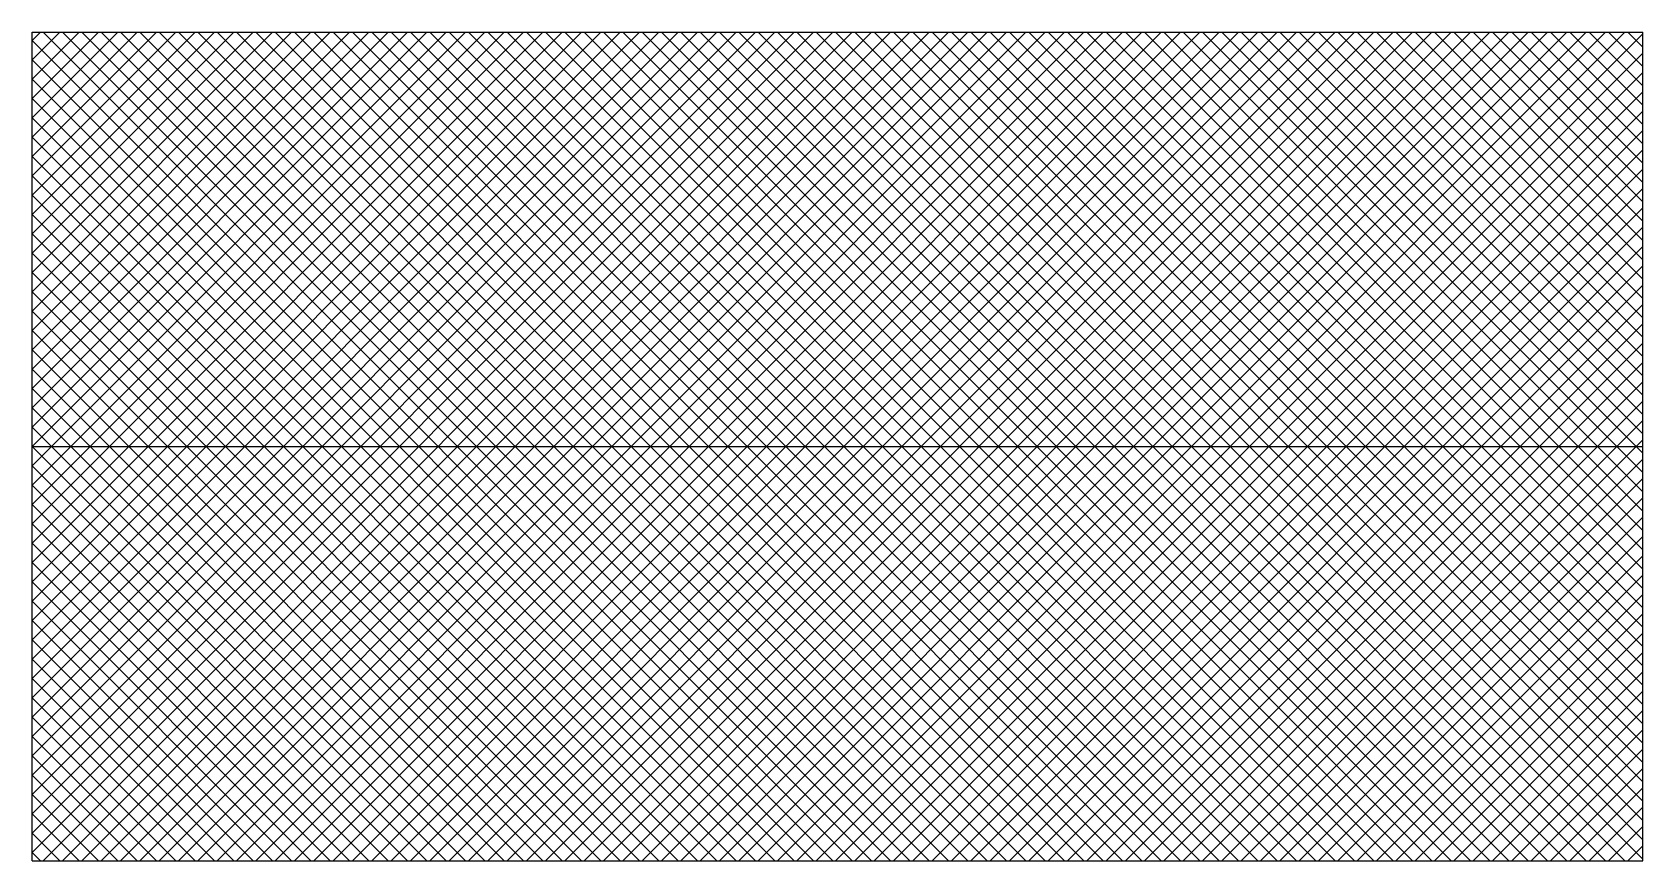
# Model space of a CAD drawing. Header units: metres. Extents: x 0 to 117, y 32 to 92.
import ezdxf

# ---------------------------------------------------------------- set-up
doc = ezdxf.new("R2010")
doc.units = ezdxf.units.M

msp = doc.modelspace()

# ---------------------------------------------------------------- linework, layer by layer
at = {"layer": 'COPPER_CW'}
for p, q in [((0, 33.0985), (59.4015, 92.5)), ((0, 34.4986), (58.0014, 92.5)), ((0, 35.8986), (56.6014, 92.5)), ((0, 37.2987), (55.2013, 92.5)), ((0, 38.6988), (53.8012, 92.5)), ((0, 40.0989), (52.4011, 92.5)), ((0, 41.4989), (51.0011, 92.5)), ((0, 42.899), (49.601, 92.5)), ((0, 44.2991), (48.2009, 92.5)), ((0, 45.6991), (46.8009, 92.5)), ((0, 47.0992), (45.4008, 92.5)), ((0, 48.4993), (44.0007, 92.5)), ((0, 49.8994), (42.6006, 92.5)), ((0, 51.2994), (41.2006, 92.5)), ((0, 52.6995), (39.8005, 92.5)), ((0, 54.0996), (38.4004, 92.5)), ((0, 55.4996), (37.0004, 92.5)), ((0, 56.8997), (35.6003, 92.5)), ((0, 58.2998), (34.2002, 92.5)), ((0, 59.6999), (32.8001, 92.5)), ((0, 61.0999), (31.4001, 92.5)), ((0, 62.5), (30, 92.5)), ((0, 63.9001), (28.5999, 92.5)), ((0, 65.3001), (27.1999, 92.5)), ((0, 66.7002), (25.7998, 92.5)), ((0, 68.1003), (24.3997, 92.5)), ((0, 69.5004), (22.9996, 92.5)), ((0, 70.9004), (21.5996, 92.5)), ((0, 72.3005), (20.1995, 92.5)), ((0, 73.7006), (18.7994, 92.5)), ((0, 75.1006), (17.3994, 92.5)), ((0, 76.5007), (15.9993, 92.5)), ((0, 77.9008), (14.5992, 92.5)), ((0, 79.3009), (13.1991, 92.5)), ((0, 80.7009), (11.7991, 92.5)), ((0, 82.101), (10.399, 92.5)), ((0, 83.5011), (8.9989, 92.5)), ((0, 84.9011), (7.5989, 92.5)), ((0, 86.3012), (6.1988, 92.5)), ((0, 87.7013), (4.7987, 92.5)), ((0, 89.1014), (3.3986, 92.5)), ((0, 90.5014), (1.9986, 92.5)), ((0, 91.9015), (0.5985, 92.5)), ((0.8016, 32.5), (60.8016, 92.5)), ((2.2016, 32.5), (62.2016, 92.5)), ((3.6017, 32.5), (63.6017, 92.5)), ((5.0018, 32.5), (65.0018, 92.5)), ((6.4019, 32.5), (66.4019, 92.5)), ((7.8019, 32.5), (67.8019, 92.5)), ((9.202, 32.5), (69.202, 92.5)), ((10.6021, 32.5), (70.6021, 92.5)), ((12.0021, 32.5), (72.0021, 92.5)), ((13.4022, 32.5), (73.4022, 92.5)), ((14.8023, 32.5), (74.8023, 92.5)), ((16.2024, 32.5), (76.2024, 92.5)), ((17.6024, 32.5), (77.6024, 92.5)), ((19.0025, 32.5), (79.0025, 92.5)), ((20.4026, 32.5), (80.4026, 92.5)), ((21.8026, 32.5), (81.8026, 92.5)), ((23.2027, 32.5), (83.2027, 92.5)), ((24.6028, 32.5), (84.6028, 92.5)), ((26.0029, 32.5), (86.0029, 92.5)), ((27.4029, 32.5), (87.4029, 92.5)), ((28.803, 32.5), (88.803, 92.5)), ((30.2031, 32.5), (90.2031, 92.5)), ((31.6031, 32.5), (91.6031, 92.5)), ((33.0032, 32.5), (93.0032, 92.5)), ((34.4033, 32.5), (94.4033, 92.5)), ((35.8034, 32.5), (95.8034, 92.5)), ((37.2034, 32.5), (97.2034, 92.5)), ((38.6035, 32.5), (98.6035, 92.5)), ((40.0036, 32.5), (100.0036, 92.5)), ((41.4036, 32.5), (101.4036, 92.5)), ((42.8037, 32.5), (102.8037, 92.5)), ((44.2038, 32.5), (104.2038, 92.5)), ((45.6039, 32.5), (105.6039, 92.5)), ((47.0039, 32.5), (107.0039, 92.5)), ((48.404, 32.5), (108.404, 92.5)), ((49.8041, 32.5), (109.8041, 92.5)), ((51.2041, 32.5), (111.2041, 92.5)), ((52.6042, 32.5), (112.6042, 92.5)), ((54.0043, 32.5), (114.0043, 92.5)), ((55.4044, 32.5), (115.4044, 92.5)), ((56.8044, 32.5), (116.6986, 92.3942)), ((58.2045, 32.5), (116.6986, 90.9941)), ((59.6046, 32.5), (116.6986, 89.594)), ((61.0046, 32.5), (116.6986, 88.194)), ((62.4047, 32.5), (116.6986, 86.7939)), ((63.8048, 32.5), (116.6986, 85.3938)), ((65.2049, 32.5), (116.6986, 83.9937)), ((66.6049, 32.5), (116.6986, 82.5937)), ((68.005, 32.5), (116.6986, 81.1936)), ((69.4051, 32.5), (116.6986, 79.7935)), ((70.8051, 32.5), (116.6986, 78.3935)), ((72.2052, 32.5), (116.6986, 76.9934)), ((73.6053, 32.5), (116.6986, 75.5933)), ((75.0054, 32.5), (116.6986, 74.1932)), ((76.4054, 32.5), (116.6986, 72.7932)), ((77.8055, 32.5), (116.6986, 71.3931)), ((79.2056, 32.5), (116.6986, 69.993)), ((80.6056, 32.5), (116.6986, 68.593)), ((82.0057, 32.5), (116.6986, 67.1929)), ((83.4058, 32.5), (116.6986, 65.7928)), ((84.8059, 32.5), (116.6986, 64.3927)), ((86.2059, 32.5), (116.6986, 62.9927)), ((87.606, 32.5), (116.6986, 61.5926)), ((89.0061, 32.5), (116.6986, 60.1925)), ((90.4061, 32.5), (116.6986, 58.7925)), ((91.8062, 32.5), (116.6986, 57.3924)), ((93.2063, 32.5), (116.6986, 55.9923)), ((94.6064, 32.5), (116.6986, 54.5922)), ((96.0064, 32.5), (116.6986, 53.1922)), ((97.4065, 32.5), (116.6986, 51.7921)), ((98.8066, 32.5), (116.6986, 50.392)), ((100.2066, 32.5), (116.6986, 48.992)), ((101.6067, 32.5), (116.6986, 47.5919)), ((103.0068, 32.5), (116.6986, 46.1918)), ((104.4069, 32.5), (116.6986, 44.7917)), ((105.8069, 32.5), (116.6986, 43.3917)), ((107.207, 32.5), (116.6986, 41.9916)), ((108.6071, 32.5), (116.6986, 40.5915)), ((110.0071, 32.5), (116.6986, 39.1915)), ((111.4072, 32.5), (116.6986, 37.7914)), ((112.8073, 32.5), (116.6986, 36.3913)), ((114.2074, 32.5), (116.6986, 34.9912)), ((115.6074, 32.5), (116.6986, 33.5912))]:
    msp.add_line(p, q, dxfattribs=at)
at = {"layer": 'EYE_PLANE'}
msp.add_line((0, 62.5), (116.6986, 62.5), dxfattribs=at)
at = {"layer": 'FRAME'}
for p, q in [((0, 92.5), (116.6986, 92.5)), ((0, 32.5), (0, 92.5)), ((116.6986, 32.5), (116.6986, 92.5)), ((0, 32.5), (116.6986, 32.5))]:
    msp.add_line(p, q, dxfattribs=at)
at = {"layer": 'SILVER_CCW'}
for p, q in [((0.8016, 92.5), (60.8016, 32.5)), ((2.2016, 92.5), (62.2016, 32.5)), ((3.6017, 92.5), (63.6017, 32.5)), ((5.0018, 92.5), (65.0018, 32.5)), ((6.4019, 92.5), (66.4019, 32.5)), ((7.8019, 92.5), (67.8019, 32.5)), ((9.202, 92.5), (69.202, 32.5)), ((10.6021, 92.5), (70.6021, 32.5)), ((12.0021, 92.5), (72.0021, 32.5)), ((13.4022, 92.5), (73.4022, 32.5)), ((14.8023, 92.5), (74.8023, 32.5)), ((16.2024, 92.5), (76.2024, 32.5)), ((17.6024, 92.5), (77.6024, 32.5)), ((19.0025, 92.5), (79.0025, 32.5)), ((20.4026, 92.5), (80.4026, 32.5)), ((21.8026, 92.5), (81.8026, 32.5)), ((23.2027, 92.5), (83.2027, 32.5)), ((24.6028, 92.5), (84.6028, 32.5)), ((26.0029, 92.5), (86.0029, 32.5)), ((27.4029, 92.5), (87.4029, 32.5)), ((28.803, 92.5), (88.803, 32.5)), ((30.2031, 92.5), (90.2031, 32.5)), ((31.6031, 92.5), (91.6031, 32.5)), ((33.0032, 92.5), (93.0032, 32.5)), ((34.4033, 92.5), (94.4033, 32.5)), ((35.8034, 92.5), (95.8034, 32.5)), ((37.2034, 92.5), (97.2034, 32.5)), ((38.6035, 92.5), (98.6035, 32.5)), ((40.0036, 92.5), (100.0036, 32.5)), ((41.4036, 92.5), (101.4036, 32.5)), ((42.8037, 92.5), (102.8037, 32.5)), ((44.2038, 92.5), (104.2038, 32.5)), ((45.6039, 92.5), (105.6039, 32.5)), ((47.0039, 92.5), (107.0039, 32.5)), ((48.404, 92.5), (108.404, 32.5)), ((49.8041, 92.5), (109.8041, 32.5)), ((51.2041, 92.5), (111.2041, 32.5)), ((52.6042, 92.5), (112.6042, 32.5)), ((54.0043, 92.5), (114.0043, 32.5)), ((55.4044, 92.5), (115.4044, 32.5)), ((56.8044, 92.5), (116.6986, 32.6058)), ((58.2045, 92.5), (116.6986, 34.0059)), ((59.6046, 92.5), (116.6986, 35.406)), ((61.0046, 92.5), (116.6986, 36.806)), ((62.4047, 92.5), (116.6986, 38.2061)), ((63.8048, 92.5), (116.6986, 39.6062)), ((65.2049, 92.5), (116.6986, 41.0063)), ((66.6049, 92.5), (116.6986, 42.4063)), ((68.005, 92.5), (116.6986, 43.8064)), ((69.4051, 92.5), (116.6986, 45.2065)), ((70.8051, 92.5), (116.6986, 46.6065)), ((72.2052, 92.5), (116.6986, 48.0066)), ((73.6053, 92.5), (116.6986, 49.4067)), ((75.0054, 92.5), (116.6986, 50.8068)), ((76.4054, 92.5), (116.6986, 52.2068)), ((77.8055, 92.5), (116.6986, 53.6069)), ((79.2056, 92.5), (116.6986, 55.007)), ((80.6056, 92.5), (116.6986, 56.407)), ((82.0057, 92.5), (116.6986, 57.8071)), ((83.4058, 92.5), (116.6986, 59.2072)), ((84.8059, 92.5), (116.6986, 60.6073)), ((86.2059, 92.5), (116.6986, 62.0073)), ((87.606, 92.5), (116.6986, 63.4074)), ((89.0061, 92.5), (116.6986, 64.8075)), ((90.4061, 92.5), (116.6986, 66.2075)), ((91.8062, 92.5), (116.6986, 67.6076)), ((93.2063, 92.5), (116.6986, 69.0077)), ((94.6064, 92.5), (116.6986, 70.4078)), ((96.0064, 92.5), (116.6986, 71.8078)), ((97.4065, 92.5), (116.6986, 73.2079)), ((98.8066, 92.5), (116.6986, 74.608)), ((100.2066, 92.5), (116.6986, 76.008)), ((101.6067, 92.5), (116.6986, 77.4081)), ((103.0068, 92.5), (116.6986, 78.8082)), ((104.4069, 92.5), (116.6986, 80.2083)), ((105.8069, 92.5), (116.6986, 81.6083)), ((107.207, 92.5), (116.6986, 83.0084)), ((108.6071, 92.5), (116.6986, 84.4085)), ((110.0071, 92.5), (116.6986, 85.8085)), ((111.4072, 92.5), (116.6986, 87.2086)), ((112.8073, 92.5), (116.6986, 88.6087)), ((114.2074, 92.5), (116.6986, 90.0088)), ((115.6074, 92.5), (116.6986, 91.4088)), ((0, 91.9015), (59.4015, 32.5)), ((0, 90.5014), (58.0014, 32.5)), ((0, 89.1014), (56.6014, 32.5)), ((0, 87.7013), (55.2013, 32.5)), ((0, 86.3012), (53.8012, 32.5)), ((0, 84.9011), (52.4011, 32.5)), ((0, 83.5011), (51.0011, 32.5)), ((0, 82.101), (49.601, 32.5)), ((0, 80.7009), (48.2009, 32.5)), ((0, 79.3009), (46.8009, 32.5)), ((0, 77.9008), (45.4008, 32.5)), ((0, 76.5007), (44.0007, 32.5)), ((0, 75.1006), (42.6006, 32.5)), ((0, 73.7006), (41.2006, 32.5)), ((0, 72.3005), (39.8005, 32.5)), ((0, 70.9004), (38.4004, 32.5)), ((0, 69.5004), (37.0004, 32.5)), ((0, 68.1003), (35.6003, 32.5)), ((0, 66.7002), (34.2002, 32.5)), ((0, 65.3001), (32.8001, 32.5)), ((0, 63.9001), (31.4001, 32.5)), ((0, 62.5), (30, 32.5)), ((0, 61.0999), (28.5999, 32.5)), ((0, 59.6999), (27.1999, 32.5)), ((0, 58.2998), (25.7998, 32.5)), ((0, 56.8997), (24.3997, 32.5)), ((0, 55.4996), (22.9996, 32.5)), ((0, 54.0996), (21.5996, 32.5)), ((0, 52.6995), (20.1995, 32.5)), ((0, 51.2994), (18.7994, 32.5)), ((0, 49.8994), (17.3994, 32.5)), ((0, 48.4993), (15.9993, 32.5)), ((0, 47.0992), (14.5992, 32.5)), ((0, 45.6991), (13.1991, 32.5)), ((0, 44.2991), (11.7991, 32.5)), ((0, 42.899), (10.399, 32.5)), ((0, 41.4989), (8.9989, 32.5)), ((0, 40.0989), (7.5989, 32.5)), ((0, 38.6988), (6.1988, 32.5)), ((0, 37.2987), (4.7987, 32.5)), ((0, 35.8986), (3.3986, 32.5)), ((0, 34.4986), (1.9986, 32.5)), ((0, 33.0985), (0.5985, 32.5))]:
    msp.add_line(p, q, dxfattribs=at)

doc.saveas('drawing.dxf')
